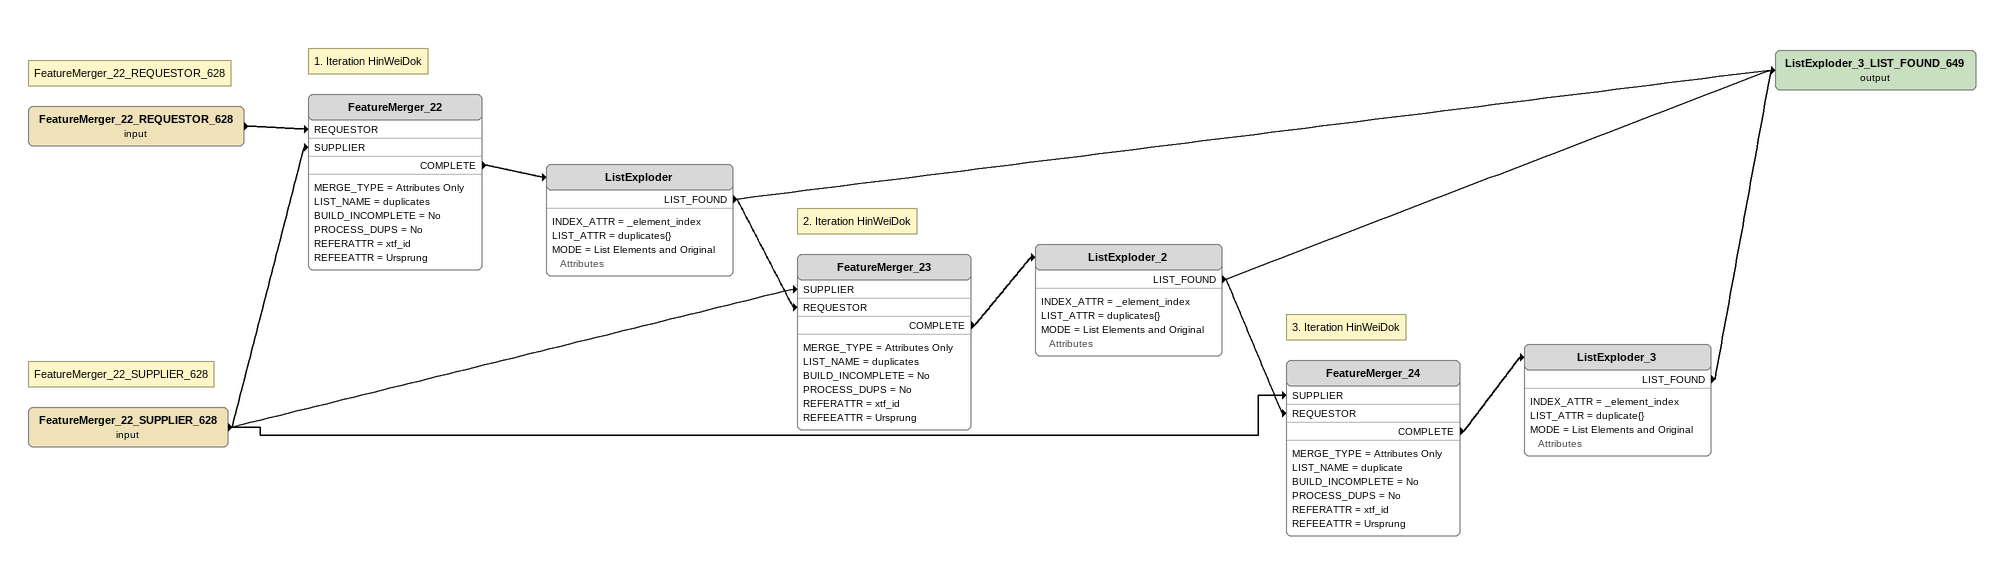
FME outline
Note: FeatureMerger_22_REQUESTOR_628
FeatureMerger_22_REQUESTOR_628 (input)
    -> FeatureMerger_22 [REQUESTOR]
Note: FeatureMerger_22_SUPPLIER_628
FeatureMerger_22_SUPPLIER_628 (input)
    -> FeatureMerger_22 [SUPPLIER]
    -> FeatureMerger_23 [SUPPLIER]
    -> FeatureMerger_24 [SUPPLIER]
Note: 1. Iteration HinWeiDok
FeatureMerger_22
    MERGE_TYPE = Attributes Only
    LIST_NAME = duplicates
    BUILD_INCOMPLETE = No
    PROCESS_DUPS = No
    REFERATTR = xtf_id
    REFEEATTR = Ursprung
    COMPLETE -> ListExploder
ListExploder
    INDEX_ATTR = _element_index
    LIST_ATTR = duplicates{}
    MODE = List Elements and Original Attributes
    LIST_FOUND -> FeatureMerger_23 [REQUESTOR]
    LIST_FOUND -> ListExploder_3_LIST_FOUND_649 (output)
Note: 2. Iteration HinWeiDok
FeatureMerger_23
    MERGE_TYPE = Attributes Only
    LIST_NAME = duplicates
    BUILD_INCOMPLETE = No
    PROCESS_DUPS = No
    REFERATTR = xtf_id
    REFEEATTR = Ursprung
    COMPLETE -> ListExploder_2
ListExploder_2
    INDEX_ATTR = _element_index
    LIST_ATTR = duplicates{}
    MODE = List Elements and Original Attributes
    LIST_FOUND -> FeatureMerger_24 [REQUESTOR]
    LIST_FOUND -> ListExploder_3_LIST_FOUND_649 (output)
Note: 3. Iteration HinWeiDok
FeatureMerger_24
    MERGE_TYPE = Attributes Only
    LIST_NAME = duplicate
    BUILD_INCOMPLETE = No
    PROCESS_DUPS = No
    REFERATTR = xtf_id
    REFEEATTR = Ursprung
    COMPLETE -> ListExploder_3
ListExploder_3
    INDEX_ATTR = _element_index
    LIST_ATTR = duplicate{}
    MODE = List Elements and Original Attributes
    LIST_FOUND -> ListExploder_3_LIST_FOUND_649 (output)
ListExploder_3_LIST_FOUND_649 (output)
